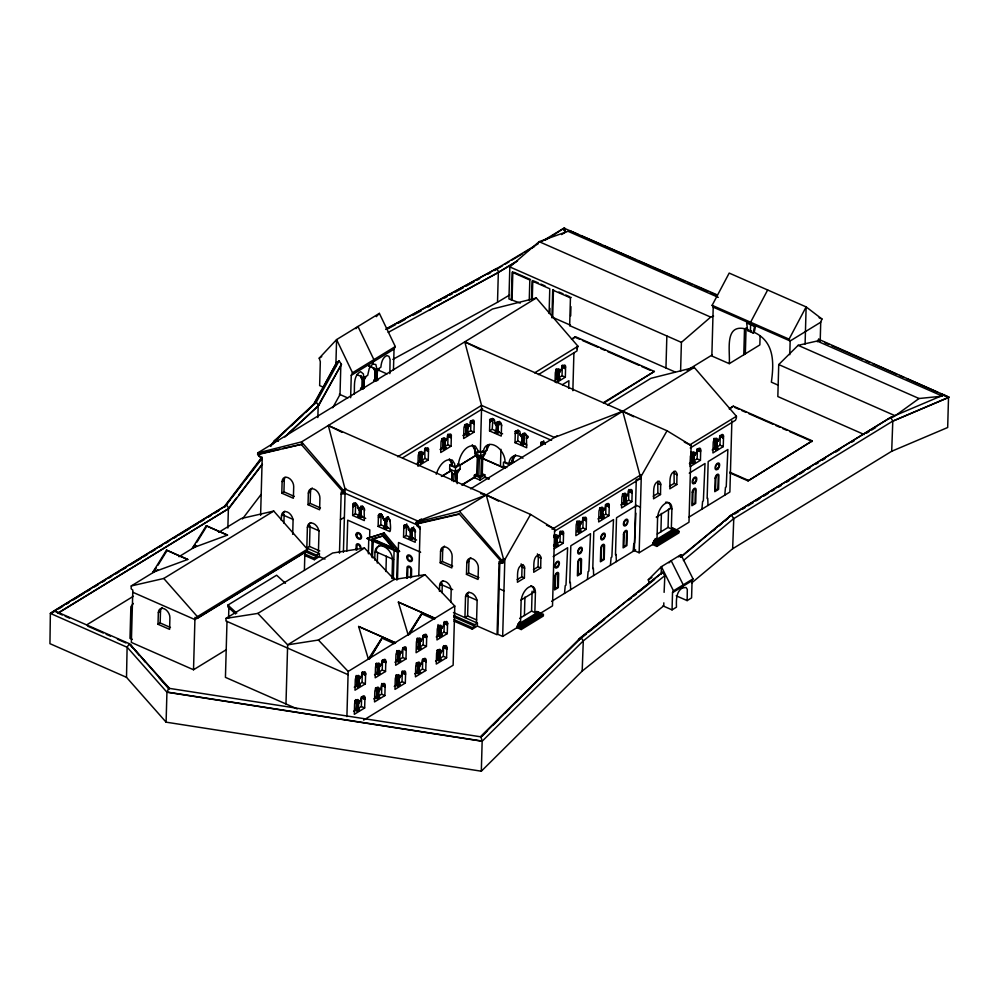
<?xml version="1.0" encoding="UTF-8"?>
<svg xmlns="http://www.w3.org/2000/svg" width="999" height="999" viewBox="0 0 999 999"><rect width="100%" height="100%" fill="white"/><g stroke="black" fill="none" stroke-linecap="round" stroke-linejoin="round"><path stroke-width="1.5" d="M357.717 507.467C358.841 504.208 352.834 500.574 352.934 505.369L356.193 503.983L356.156 505.094L352.909 506.481L352.647 515.447L364.335 520.591L364.111 507.917L361.014 506.006L359.84 508.404L362.787 507.442L360.115 509.078L357.43 507.904L357.542 505.744M364.623 510.501L364.46 508.778M381.568 514.46L379.583 513.936L378.446 515.496L378.421 516.333L381.68 514.947L381.643 516.058L378.384 517.445L378.134 526.411L389.822 531.555C391.558 531.006 390.147 509.89 385.327 519.368L388.286 517.844L385.602 520.042L382.917 518.868L383.042 516.708L381.568 514.448M408.603 529.145C409.715 525.886 403.721 522.252 403.821 527.035L407.08 525.649L407.043 526.76L403.783 528.146L403.534 537.125L415.222 542.257L414.985 529.595L411.9 527.684L410.726 530.069L413.673 529.12L411.001 530.756L408.316 529.582L408.429 527.41M415.497 532.18L415.347 530.457M497.402 421.803L496.753 423.888L499.425 422.24L499.675 422.914L496.99 424.55L494.318 423.376C496.878 413.973 483.828 422.415 492.782 419.318L492.757 420.429L489.81 421.953L489.56 430.931L501.248 436.063L501.548 425.149L500.511 422.627M526.411 437.437L526.997 437.699A3.634 2.435 58.5 0 0 526.485 435.114C525.774 432.604 521.69 432.517 522.215 435.589L525.149 434.066L522.465 436.263L519.78 435.089C522.34 425.686 509.303 434.128 518.256 431.031L518.219 432.142L515.272 433.666L515.022 442.644L526.71 447.777L526.411 437.437L528.196 436.351M526.997 437.699L526.485 435.114M663.823 602.847L663.736 605.844L582.18 671.078L481.318 771.203L166.096 722.165L126.511 677.334L127.11 647.14L129.408 643.718L169.593 688.523M157.755 569.705L131.244 585.951L131.169 588.848L132.817 590.059L131.356 642.432L193.519 669.767L226.411 649.612M158.017 624.275L158.341 612.637A7.468 5.02 58.5 0 1 164.311 608.791A7.468 5.02 58.5 0 1 169.917 617.732L169.593 629.37L158.017 624.275L160.165 622.964L170.454 627.484M160.165 622.964L160.489 611.326A7.468 5.02 58.5 0 1 162.3 607.554M166.096 722.165L166.933 692.207L127.11 647.14M193.519 669.767L194.98 617.357L197.34 618.393L307.33 550.961L307.38 549.213L273.751 511.063L241.234 518.531L218.706 532.342M197.34 618.393L197.39 616.645L163.761 578.483L131.244 585.951M227.847 528.034L228.396 508.566L236.775 497.552M363.624 720.104L453.134 665.222L454.782 606.081L425.025 574.675L394.243 579.457L364.485 548.051L332.642 553.009L226.024 618.369L225.949 620.978L348.077 674.675M226.998 621.44L225.437 677.359L297.24 708.928M285.477 583.291L276.623 575.224L227.884 605.094L227.847 606.843L235.589 613.998M228.571 618.356L228.908 606.181M282.917 448.539L302.56 444.08L257.667 454.67L257.717 452.934L492.47 309.028L536.326 297.989L577.996 346.266L577.085 348.701M262.175 459.39L258.691 455.744L258.741 454.008L257.667 454.67M260.602 515.409L262.225 457.292L258.691 455.744M281.793 493.169L282.118 481.53A7.468 5.02 58.5 0 1 288.087 477.684A7.468 5.02 58.5 0 1 293.706 486.625L293.381 498.264L281.793 493.169L283.941 491.858L294.23 496.378M281.356 520.354L281.481 515.909A7.468 5.02 58.5 0 1 287.45 512.05A7.468 5.02 58.5 0 1 293.057 520.991L292.695 534.365M283.941 491.858L284.265 480.219A7.468 5.02 58.5 0 1 285.127 477.36M283.903 523.176L284.153 514.26M285.976 703.97L287.637 644.83L257.867 613.411L226.024 618.369M304.395 570.392L304.907 552.147L194.917 619.567L132.755 592.232M304.458 555.369L314.31 559.702L319.343 556.618L319.418 553.633L306.818 548.089L307.392 527.297A7.468 5.02 58.5 0 1 313.361 523.451A7.468 5.02 58.5 0 1 318.981 532.392L318.394 553.184M308.029 504.695L308.354 493.069A7.468 5.02 58.5 0 1 314.323 489.21A7.468 5.02 58.5 0 1 319.93 498.164L319.605 509.79L308.029 504.695L310.165 503.384L320.454 507.917M310.165 503.384L310.489 491.758A7.468 5.02 58.5 0 1 312.312 487.974M306.818 548.089L309.49 546.453L310.065 525.661L307.392 527.297M317.844 417.582L318.182 405.594L341.446 364.348L339.123 360.889L336.725 362.437L313.624 404.22L274.201 440.996L270.492 445.879M314.31 559.702L314.348 558.204L316.758 556.73L316.795 555.244L319.418 553.633M335.851 365.996L336.588 339.598L379.37 313.374L395.292 346.553L394.043 349.113L393.456 369.98M340.871 363.686L340.01 394.543L332.704 407.767M339.485 553.171L341.196 492.02L344.218 493.344M344.205 493.643L344.268 491.433L343.206 492.095L343.256 490.184L301.573 441.895L257.717 452.934M480.569 493.593L486.238 494.942L503.508 559.078L503.409 562.549L499.812 563.086L497.827 634.29L502.672 636.425L516.97 627.672L518.131 623.938L521.028 625.199L552.509 605.881L554.645 529.12L530.569 514.435L328.309 425.499L345.08 489.06L344.967 493.194L417.869 525.249L417.994 521.116L486.238 494.942L498.563 501.111M343.406 552.26L345.055 493.181M350.637 397.702L351.261 375.349L352.51 372.777L395.292 346.553M346.853 551.011L347.714 520.167L369.817 529.895L369.618 537.287L368.281 538.111M354.245 393.981C354.832 386.963 352.772 375.624 360.627 371.678L363.336 373.863L363.848 377.684L356.818 374.6M346.903 716.608L348.164 671.44L318.406 640.034L287.637 644.83L394.243 579.457M353.484 506.73L353.521 505.619M352.647 515.447L355.332 513.811L355.582 504.832L356.156 505.094M356.006 549.974L356.218 544.892A3.034 2.048 58.5 0 1 358.554 543.956A3.034 2.048 58.5 0 1 360.764 546.89L360.826 547.527M360.651 389.111L360.676 387.949L363.211 389.061M361.026 375.499L360.976 377.41L362.874 379.882L364.385 379.495L365.572 377.26L362.874 379.882L362.625 388.461L364.136 388.074L364.285 379.021L365.572 377.26M356.893 550.087L357.005 545.916A1.898 1.274 58.5 0 1 358.516 544.942A1.898 1.274 58.5 0 1 359.94 547.202M358.204 516.221L358.191 517.032L360.302 517.969L362.175 516.82L362.2 516.008L360.327 517.157L358.204 516.221L360.077 515.072L360.065 515.884M358.454 507.504L358.416 508.853L360.027 510.639L361.363 510.264L362.45 507.292L360.577 508.441L360.664 516.595L359.265 516.371L359.915 509.627L359.378 509.952L359.265 516.371M362.625 388.461L361.913 388.149L362.05 379.096L360.976 377.41L363.511 378.534L363.549 388.436M359.865 507.567L359.84 508.404L362.799 506.893M359.865 516.633L360.027 510.639L362.412 508.628L361.313 509.84L360.664 516.595M360.302 517.969L360.327 517.157M355.232 709.502L355.207 710.301L357.517 711.313L359.39 710.177L359.415 709.365L357.542 710.514L355.232 709.502L357.105 708.353M355.294 700.536C364.011 705.481 353.321 696.852 355.432 702.272L356.518 703.796L358.017 704.058L359.652 700.823M356.268 709.253L356.431 703.371L355.432 702.272L358.017 704.058L357.842 709.952L356.268 709.253L358.291 709.19L357.842 709.952M356.943 685.139L357.105 679.245L356.144 676.847L358.454 677.859L358.516 685.826L357.03 685.564L357.467 684.802M356.356 709.69L356.968 703.034L356.793 708.928M357.03 685.564L357.105 679.245L358.479 678.895M357.005 709.977L357.167 704.083L359.615 702.147L358.454 703.296L358.291 709.19M357.679 685.851L357.842 679.969L360.289 678.021L360.327 676.71M357.517 711.313L357.542 710.514M357.742 703.296L357.779 701.972L355.469 700.961M358.191 687.2L360.09 685.252L358.191 687.2L355.881 686.188L355.906 685.389L358.216 686.4M358.391 681.83L358.516 685.826M358.966 685.064L359.053 682.13M358.379 709.627L358.454 703.296M355.282 701.086L358.591 701.985M359.053 685.501L359.128 679.183L360.289 678.021L358.691 679.944L357.192 679.682L356.106 678.159L358.416 679.17M355.956 676.96L359.253 678.408L359.503 677.722A3.384 1.798 -66.3 0 0 357.48 675.736A3.384 1.798 -66.3 0 0 355.269 680.307L354.995 690.197L365.322 683.865L365.572 675.062C354.308 669.929 373.776 676.81 362.075 672.677M358.828 701.835A3.384 1.798 -66.3 0 0 356.805 699.862A3.384 1.798 -66.3 0 0 354.595 704.432L354.32 714.322L364.647 707.979L364.897 699.188L361.376 697.889L361.401 696.79L364.922 698.101A3.384 1.798 -66.3 0 0 362.899 696.116A3.384 1.798 -66.3 0 0 360.701 700.686L358.579 702.522M353.609 711.288L361.363 706.543L361.613 697.739L364.897 699.188M354.283 687.162L362.038 682.417L362.275 673.626M363.848 377.684L367.707 375.324L369.23 368.544L372.59 364.061L373.901 359.665L357.979 326.486L355.944 328.671M368.369 553.796L368.781 538.698L368.256 539.023M364.66 699.337L364.697 698.239M362.05 673.763L365.334 675.212L365.372 674.125M373.813 381.044L373.851 379.87L376.386 380.994L378.446 379.72M374.987 379.595L375.224 371.016L374.138 369.343L376.673 370.454L376.723 380.357L375.075 380.07L376.498 379.208M375.075 380.07L375.224 371.016M375.686 374.95L375.811 370.654M375.799 380.394L376.036 371.815L378.733 369.193L376.96 371.778L375.324 371.491L374.138 369.343M371.616 556.755L372.078 540.147L371.541 540.471M372.377 557.767L373.389 539.21M376.723 380.357L377.46 370.941L378.733 369.193M374.737 560.114L374.95 552.459A11.326 7.617 58.5 0 1 384.003 546.615A11.326 7.617 58.5 0 1 392.52 560.189L392.008 578.571M377.285 563.074L377.585 552.347M378.384 517.445L381.68 514.947M375.499 688.149L378.783 690.147L380.906 688.299A3.384 1.798 -66.3 0 1 383.104 683.741A3.384 1.798 -66.3 0 1 385.127 685.714L381.606 684.402L381.581 685.501L385.102 686.8L384.852 695.591L374.525 701.935L374.8 692.045A3.384 1.798 -66.3 0 1 377.01 687.474A3.384 1.798 -66.3 0 1 379.033 689.447L375.499 688.149L379.033 689.447M376.173 664.023L379.458 666.021L381.581 664.185A3.384 1.798 -66.3 0 1 383.778 659.615A3.384 1.798 -66.3 0 1 385.801 661.588L382.28 660.289L382.255 661.375L385.776 662.674L385.527 671.478L375.199 677.809L375.474 667.919A3.384 1.798 -66.3 0 1 377.684 663.361A3.384 1.798 -66.3 0 1 379.707 665.334L376.173 664.023L379.707 665.334M375.437 697.115L375.412 697.926L377.722 698.938L379.595 697.789L379.62 696.99L377.747 698.139L375.437 697.115L377.31 695.978M376.111 673.001L376.086 673.801L378.396 674.812L380.269 673.663L380.294 672.864L378.421 674.013L376.111 673.001L377.984 671.852L377.959 672.652M378.134 526.411L380.806 524.775L381.069 515.796M376.561 697.302L376.635 690.983L375.674 688.573L377.984 689.597L378.047 697.564L376.473 696.865L377.123 692.12M377.235 673.176L377.31 666.857L376.348 664.46L378.658 665.471L378.721 673.438L377.235 673.176L378.521 672.389M377.672 672.427L377.847 666.533M377.21 697.589L377.372 691.708L379.82 689.76L379.857 688.448M377.884 673.476L378.047 667.582L380.494 665.634L380.532 664.323M377.722 698.938L377.747 698.139M378.396 674.812L378.421 674.013M383.191 518.431L383.029 516.708M378.047 697.564L378.658 690.908L379.82 689.76L378.221 691.67L376.723 691.42L375.636 689.897L377.947 690.908M378.621 666.783L376.311 665.771L377.397 667.295L378.896 667.557L380.494 665.634L379.333 666.795L378.721 673.438M378.584 697.24L378.746 691.345L378.009 690.621M379.258 673.114L379.333 666.795M383.691 527.185L383.666 527.996L385.789 528.933L387.662 527.784L387.687 526.972L385.814 528.121L383.691 527.185L385.564 526.036M383.941 518.469L383.903 519.805L385.514 521.59L386.85 521.228L387.924 518.256L386.051 519.405L386.313 521.553M384.69 526.923L384.865 520.916L383.903 519.805L386.014 520.741L387.887 519.592L386.8 520.804L386.675 527.235L384.74 527.335L385.227 526.598M384.74 527.335L384.865 520.916M385.352 527.597L386.014 520.741M385.602 520.042L388.286 517.844M389.847 373.638L390.085 359.465L388.986 356.431L386.963 355.532C382.48 357.292 381.268 362.937 380.869 367.245L377.023 369.618L368.581 365.909M385.789 528.933L385.814 528.121M386.151 527.559L386.201 520.541L386.85 521.228M373.813 698.9L381.568 694.155L381.805 685.351L385.102 686.8M374.488 674.775L382.242 670.029L382.48 661.238L385.776 662.674M385.939 571.54L386.363 556.218M384.865 686.95L384.902 685.851M385.539 662.824L385.577 661.738M390.097 521.466L389.947 519.742M393.319 578.521L394.118 578.034L392.395 578.121L393.319 578.521L394.118 549.837L397.502 551.323L396.703 580.019L397.502 579.52L398.301 550.836L399.55 551.386L398.214 552.197L366.995 538.473L384.215 533.054L399.55 551.386M396.628 651.485L399.9 653.483L402.023 651.648A3.384 1.798 -66.3 0 1 404.233 647.077A3.384 1.798 -66.3 0 1 406.256 649.05L402.734 647.752L402.697 648.838L406.231 650.137L405.981 658.94L395.654 665.272L395.929 655.381A3.384 1.798 -66.3 0 1 398.126 650.824A3.384 1.798 -66.3 0 1 400.149 652.797L396.628 651.485L400.149 652.797M396.128 676.036L397.177 678.883L398.663 679.133L400.299 675.911M396.566 660.464L396.541 661.263L398.851 662.275L400.724 661.126L400.736 660.327L398.863 661.475L396.566 660.464L398.439 659.315M396.928 684.327L397.09 678.446L396.091 677.359L398.663 679.133L398.501 685.027L396.928 684.327L398.951 684.265L398.501 685.027M397.59 660.214L397.764 654.32L396.803 651.922L399.101 652.934L400.974 651.785L399.338 655.019L397.852 654.757L396.765 653.234L399.338 655.019L399.175 660.901L397.59 660.214L399.625 660.139L399.175 660.901M397.003 684.765L397.09 678.446L398.464 678.084M397.677 660.639L398.289 653.995M397.664 685.052L397.827 679.17L400.274 677.222L399.113 678.371L399.038 684.702M398.339 660.938L398.501 655.044L400.936 653.096L399.787 654.258L399.712 660.576M398.176 686.4L400.062 684.452L398.176 686.4L395.866 685.389L395.891 684.577L398.189 685.601M398.401 678.371L398.426 677.06M398.851 662.275L398.863 661.475M399.063 654.245L399.101 652.934M399.25 677.06L395.954 675.611L399.225 677.609L399.475 676.91A3.384 1.798 -66.3 0 0 397.452 674.937A3.384 1.798 -66.3 0 0 395.254 679.507L394.98 689.397L405.307 683.054L405.557 674.263L402.023 672.964L405.557 674.263M404.37 528.409L404.395 527.297M394.268 686.363L402.023 681.618L402.26 672.814M394.942 662.237L402.684 657.492L402.934 648.701L406.231 650.137M403.534 537.125L406.218 535.489L406.468 526.51L407.043 526.76M406.668 578.346L407.043 567.232A3.034 2.048 58.5 0 1 409.378 566.308A3.034 2.048 58.5 0 1 411.6 569.23L411.438 577.397M407.567 577.996L407.829 568.256A1.898 1.274 58.5 0 1 409.353 567.282A1.898 1.274 58.5 0 1 410.776 569.555L410.539 577.897M405.319 674.412L405.582 673.176A3.384 1.798 -66.3 0 0 403.559 671.203A3.384 1.798 -66.3 0 0 401.361 675.761L399.225 677.609M405.994 650.287L406.019 649.2M409.066 538.711L410.964 536.75L413.087 537.674L413.062 538.498L411.188 539.647L409.066 538.711L410.964 536.75M409.34 529.183L409.303 530.519L410.914 532.305L412.25 531.943L413.324 528.971M410.139 538.049L410.264 531.618L409.303 530.519L411.713 532.267L411.551 538.274L410.089 537.624L412.038 537.524L411.551 538.274M410.626 537.3L410.789 531.293L410.314 532.042M410.751 529.245L410.726 530.082L413.686 528.558M410.751 538.311L410.914 532.305L413.286 530.307L412.2 531.518L412.088 537.949M411.188 539.647L413.087 537.674M411.413 531.456L411.451 530.119M499.812 563.086L499.063 563.536L502.659 563.011L502.709 561.276L501.635 561.938L459.415 514.173L416.108 524.15L416.171 522.24L421.478 518.981M417.969 464.772L418.206 456.343A3.384 1.798 -66.3 0 1 420.417 451.785A3.384 1.798 -66.3 0 1 422.44 453.758L418.893 452.472M417.12 525.711L417.182 523.488L458.991 513.861M420.055 461.55L420.229 455.656L419.18 452.822L421.478 453.833L421.553 461.813L419.98 461.113L420.666 454.907L420.591 457.842M420.716 461.838L420.879 455.956L423.326 454.008L423.351 452.697M421.228 463.186L423.114 461.238L421.228 463.186L418.918 462.162L418.943 461.363L421.241 462.387M416.408 663.074L419.68 665.059L421.803 663.224A3.384 1.798 -66.3 0 1 424.013 658.653A3.384 1.798 -66.3 0 1 426.036 660.639L422.515 659.328L422.477 660.426L425.999 661.725L425.761 670.516L415.434 676.86L415.709 666.97A3.384 1.798 -66.3 0 1 417.907 662.399A3.384 1.798 -66.3 0 1 419.93 664.372L416.408 663.074L419.93 664.372M418.781 575.724L420.154 526.735L417.132 525.399M421.553 461.813L422.165 455.157L423.326 454.008L420.879 455.956L419.143 454.145L421.441 455.157M418.881 453.009L422.177 453.921M416.346 672.04L416.321 672.839L418.618 673.863L420.492 672.714L420.517 671.915L418.643 673.051L416.346 672.04L418.219 670.891M417.02 647.926L416.995 648.726L419.293 649.737L421.166 648.588L421.191 647.789L419.318 648.938L417.02 647.926L418.893 646.778M417.457 672.227L417.545 665.908L416.583 663.498L418.881 664.51L418.956 672.489L418.119 672.514L417.37 671.79L418.069 665.584L417.545 665.908L419.655 666.271L420.754 663.361M418.131 648.101L418.206 641.783L417.257 639.385L419.555 640.396L419.63 648.363L418.131 648.101L419.418 647.315M418.581 647.34L418.743 641.458M418.119 672.514L418.281 666.62L420.716 664.685L419.568 665.834L418.956 672.489M418.793 648.388L418.956 642.507L421.391 640.559L421.428 639.248M417.932 466.233L428.259 459.902L428.509 451.111L424.7 449.975L424.737 448.888L428.546 450.012A3.384 1.798 -66.3 0 0 426.523 448.039A3.384 1.798 -66.3 0 0 424.313 452.609L422.165 454.458M418.618 673.863L418.643 673.051M419.293 649.737L419.318 648.938M422.39 460.039L424.975 458.454L424.7 449.975M419.63 648.363L420.242 641.72L421.391 640.559L419.792 642.482L418.294 642.22L417.22 640.696L419.518 641.708M417.07 639.497L420.354 640.946L420.604 640.259A3.384 1.798 -66.3 0 0 418.581 638.274A3.384 1.798 -66.3 0 0 416.383 642.844L416.096 652.734L426.436 646.403L426.673 637.599C415.422 632.467 434.89 639.348 423.189 635.214M427.997 451.423L428.022 450.337M414.722 673.826L422.465 669.08L422.714 660.277L425.999 661.725M420.554 646.54L423.139 644.954L423.389 636.163M425.774 661.875L425.799 660.776M423.151 636.301L426.448 637.749L426.473 636.663M437.262 650.287L440.534 652.285L442.657 650.449A3.384 1.798 -66.3 0 1 444.855 645.878A3.384 1.798 -66.3 0 1 446.878 647.851L443.356 646.553L443.331 647.639L446.853 648.938L446.603 657.742L436.276 664.073L436.551 654.183A3.384 1.798 -66.3 0 1 438.761 649.625A3.384 1.798 -66.3 0 1 440.784 651.598L437.262 650.287L440.784 651.598M442.869 447.827L442.944 441.508L441.983 439.11L444.293 440.122L444.143 447.04L444.892 447.764L442.869 447.827L444.143 447.04M437.187 659.265L437.162 660.064L439.473 661.076L441.346 659.927L441.371 659.128L439.498 660.277L437.187 659.265L439.061 658.116M439.435 591.371L439.61 585.426A7.468 5.02 58.5 0 1 445.579 581.58A7.468 5.02 58.5 0 1 451.186 590.521L450.849 602.397M440.234 562.824L440.559 551.198A7.468 5.02 58.5 0 1 446.528 547.352A7.468 5.02 58.5 0 1 452.147 556.293L451.823 567.919L440.234 562.824L442.382 561.513L452.672 566.046M443.519 448.114L443.681 442.232L446.128 440.284L446.166 438.973M438.224 659.015L438.386 653.121L437.425 650.724L439.735 651.735L439.972 653.821L439.797 659.702L438.961 659.74L438.224 659.015L438.923 652.797L438.386 653.121L438.311 659.44M440.472 635.589L440.409 627.609L438.099 626.598L439.635 635.614L441.009 635.264L441.083 628.933L442.282 626.46M444.031 449.463L445.916 447.515L444.031 449.463L441.72 448.451L441.745 447.652L444.043 448.663M438.986 635.327L439.061 629.008M444.355 448.089L444.518 442.207L441.945 440.422L443.681 442.232L446.128 440.284L444.967 441.446L444.805 447.327M444.967 440.734L445.242 440.035A3.384 1.798 -66.3 0 0 443.219 438.062A3.384 1.798 -66.3 0 0 441.009 442.632L440.734 452.51L451.073 446.178L451.311 437.387L447.515 436.251L447.54 435.164L451.348 436.301A3.384 1.798 -66.3 0 0 449.325 434.315A3.384 1.798 -66.3 0 0 447.115 438.886L444.967 440.734L441.683 439.298M438.961 659.74L439.123 653.846L441.57 651.897L441.608 650.586M439.635 635.614L439.797 629.72L442.245 627.784L440.646 629.695L439.148 629.432L438.062 627.909L440.372 628.92M444.892 447.764L445.054 441.87L444.318 441.158M439.473 661.076L439.498 660.277M440.147 636.95L442.045 635.002L440.147 636.95L437.837 635.938L437.862 635.139L440.172 636.151M442.382 561.513L442.707 549.887A7.468 5.02 58.5 0 1 444.53 546.103M439.797 659.702L440.409 653.059L441.57 651.897L439.972 653.821L438.474 653.558L437.387 652.035L439.697 653.046M437.912 626.723L441.208 628.159L441.458 627.472A3.384 1.798 -66.3 0 0 439.435 625.499A3.384 1.798 -66.3 0 0 437.225 630.069L436.95 639.947L447.277 633.616L447.527 624.825C436.276 619.68 455.731 626.573 444.031 622.427M442.033 592.694L442.245 585.277M440.035 449.488L447.777 444.73L448.027 435.939M435.564 661.038L443.319 656.293L443.568 647.502L446.853 648.938M436.238 636.925L443.993 632.167L444.243 623.376M452.11 463.686L449.775 465.122L449.662 469.055L452.347 473.538L452.135 480.881M447.515 436.251L450.799 437.699L450.824 436.613M446.615 649.088L446.653 648.001M444.006 623.526L447.29 624.962L447.327 623.875M451.923 479.807L452.135 472.452L449.662 469.055L455.419 471.59L455.881 481.543M453.783 481.605L453.983 474.25L455.419 471.59L455.532 467.657L460.214 464.785L460.102 468.718L457.417 473.364L453.983 474.25L452.347 473.538M457.03 478.171L457.192 472.277L457.13 483.666M465.759 433.828L465.834 427.51L464.885 425.112L467.182 426.123L467.045 433.042L467.794 433.766L465.759 433.828L466.208 433.067M466.421 434.115L466.583 428.234L469.018 426.286L469.055 424.975M466.92 435.464L468.818 433.516L466.92 435.464L464.622 434.453L464.647 433.653L466.945 434.665M467.257 434.09L467.42 428.209L464.847 426.423L466.583 428.234L469.018 426.286L467.869 427.447L467.794 433.766M467.869 426.735L468.144 426.036A3.384 1.798 -66.3 0 0 466.121 424.063A3.384 1.798 -66.3 0 0 463.911 428.633L463.636 438.511L473.963 432.18L474.213 423.389L470.404 422.252L470.442 421.166L474.238 422.302A3.384 1.798 -66.3 0 0 472.215 420.317A3.384 1.798 -66.3 0 0 470.017 424.887L467.869 426.735L464.572 425.299M476.523 622.702L477.097 601.91A7.468 5.02 58.5 0 0 471.491 592.969A7.468 5.02 58.5 0 0 465.522 596.815L464.935 617.607L467.607 615.971L476.623 619.929M466.471 574.363L466.795 562.737A7.468 5.02 58.5 0 1 472.764 558.878A7.468 5.02 58.5 0 1 478.371 567.819L478.046 579.457L466.471 574.363L468.606 573.051L478.896 577.572M462.924 435.489L470.679 430.731L470.916 421.94M468.606 573.051L468.931 561.413A7.468 5.02 58.5 0 1 470.754 557.642M467.607 615.971L468.194 595.179M470.404 422.252L473.701 423.701L473.726 422.614M476.71 473.776L474.375 475.212L474.3 477.609L480.057 480.132L484.74 477.26L484.815 474.875L482.505 473.851M475.049 450.924L474.975 453.546L477.659 458.017L477.16 475.661L478.808 476.386L482.23 475.499L482.505 456.768L482.23 475.499M459.927 465.297L475.786 455.581L475.874 452.472M472.302 629.158L472.34 627.672L474.75 626.198L474.787 624.7L477.41 623.101L477.322 626.073L472.302 629.158L453.996 621.116M480.906 476.311L481.393 458.666L480.731 456.068L474.975 453.546L477.447 456.93L477.16 475.661M478.808 476.386L479.295 458.741L480.731 456.068L480.844 452.135L483.179 450.699M636.288 479.408L634.303 550.624L639.148 552.759L652.584 544.53L653.895 540.696L656.793 541.97L688.985 522.215L691.121 445.442L667.045 430.769L464.785 341.833L481.555 405.394L481.443 409.515L551.548 440.347M481.53 409.553L480.369 451.223L483.329 452.522L486.538 450.561A13.998 9.416 58.5 0 1 488.161 445.204M480.057 480.132L480.132 477.734L484.815 474.875M477.447 456.93L477.659 458.017L479.295 458.741L482.729 457.854L485.414 453.209L485.489 450.574M490.072 422.077L490.109 420.966M481.318 771.203L482.155 741.246L583.291 640.871L580.968 637.549L662.587 572.277L664.847 575.649L664.11 592.357M489.56 430.931L492.232 429.283L492.757 420.429M392.844 359.403L497.514 302.247L498.339 272.29L515.634 261.913M494.617 422.939L494.642 422.115M495.229 431.743L497.34 432.679L499.213 431.531L499.188 432.342L497.315 433.491L495.204 432.567L497.102 430.594M496.228 431.481L496.391 425.474L495.467 423.039L497.589 423.963L499.463 422.814L497.852 426.111L496.441 425.899L495.429 424.375L497.852 426.111L497.677 432.117L496.228 431.481L498.164 431.381L497.677 432.117M496.278 431.905L496.928 425.149L496.753 431.156M496.99 424.55L499.687 422.352M496.878 432.167L497.04 426.161L499.425 424.163L498.326 425.374L498.214 431.793M497.315 433.491L497.34 432.679M497.552 425.312L497.589 423.963M500.462 466.433L500.936 449.313M501.635 561.938L501.685 560.202L459.503 511.326L416.171 522.24M718.293 297.365L567.994 231.281L539.123 241.658L509.84 266.933L508.941 298.926L520.254 303.109M511.313 299.962L512.087 272.203L529.82 279.995L529.258 300.05M502.672 636.425L504.82 559.665L530.569 514.435M512.062 299.513L512.837 271.74M515.546 433.791L515.571 432.679M515.022 442.644L517.707 441.009L518.219 432.142M520.079 434.665L520.104 433.828M520.929 434.752L520.891 436.088L522.514 437.874L523.851 437.5L524.925 434.528L523.051 435.676L523.314 437.837M521.74 443.618L521.853 437.187L520.891 436.088L523.014 437.025L524.887 435.876L523.801 437.087L523.676 443.506L521.74 443.618L522.227 442.869M522.215 435.601L522.465 434.053M522.34 443.881L523.014 437.025M522.465 436.263L525.149 434.066M522.789 445.204L524.675 443.244L522.789 445.204L520.666 444.28L520.691 443.469L522.802 444.393M523.139 443.843L523.189 436.825M523.676 443.506L523.801 437.087M518.131 623.938L520.566 621.316L521.116 601.398A11.326 6.019 -66.3 0 1 528.533 587.312A11.326 6.019 -66.3 0 1 535.414 592.644L534.852 612.562L531.568 611.113L519.655 618.418M517.12 579.657L521.765 576.81L522.04 567.045L521.128 563.861M520.641 623.913L520.679 622.777L538.174 612.05L538.149 613.186L520.641 623.913L519.193 623.276M518.081 625.474L520.979 626.748L521.028 625.199M521.253 629.545L521.291 628.009L543.394 614.46L543.356 615.996L521.253 629.545L516.97 627.672M531.518 299.488L532.042 280.969L549.775 288.773L549.088 313.449M524.4 577.971L524.587 566.883L523.064 564.61C515.784 566.158 517.981 577.197 517.432 582.242L524.4 577.971L521.765 576.81M532.28 299.026L532.792 280.507M524.413 615.496L524.937 597.102M531.568 611.113L532.117 591.196M540.996 445.192L541.021 444.08L543.706 442.445L543.668 443.556L540.734 445.079L543.668 443.556M533.416 569.667L538.061 566.82L538.336 557.055L537.412 553.883M540.684 567.981L540.884 556.893L539.348 554.62C532.08 556.168 534.265 567.207 533.716 572.252L540.684 567.981L538.061 566.82M549.837 312.987L549.962 308.366M552.684 317.37L553.458 289.598L552.709 290.06L551.923 317.832L552.684 317.37L570.417 325.162L569.667 325.624L570.441 297.852L571.191 297.39M555.044 382.055L555.282 373.638A3.384 1.798 -66.3 0 1 557.479 369.068A3.384 1.798 -66.3 0 1 559.502 371.041L555.956 369.755L559.228 371.753L561.376 369.892A3.384 1.798 -66.3 0 1 563.586 365.334A3.384 1.798 -66.3 0 1 565.609 367.307L561.8 366.171L565.609 367.307M556.006 378.658L555.981 379.458L558.291 380.469L560.164 379.32L560.189 378.521L558.316 379.67L556.006 378.658L557.879 377.51M557.042 378.409L557.205 372.515L556.243 370.117L558.553 371.128L558.791 373.214L558.616 379.096L557.779 379.133L557.042 378.409L557.742 372.19L557.205 372.515L557.13 378.846M557.779 379.133L557.942 373.239L560.389 371.291L560.427 369.98M558.291 380.469L558.316 379.67M553.97 544.667L553.946 545.466L556.256 546.478L558.129 545.329L558.141 544.53L556.268 545.679L553.97 544.667L555.844 543.518L555.819 544.318M558.616 379.096L559.228 372.452L560.389 371.291L557.942 373.239L556.206 371.428L558.516 372.44M555.082 544.842L555.169 538.523L554.208 536.113L556.505 537.137L556.58 545.104L554.994 544.405L557.03 544.343L556.58 545.104M555.531 544.08L555.694 538.199L555.169 538.523L557.28 538.886L558.379 535.988M555.744 545.129L555.906 539.248L558.341 537.3L557.192 538.461L557.03 544.343M556.256 546.478L556.268 545.679M553.908 536.301L557.192 537.749L557.467 537.05A3.384 1.798 -66.3 0 0 556.318 534.79A3.384 1.798 -66.3 0 0 553.808 537.037M557.117 544.78L557.192 538.461M559.465 377.322L562.037 375.749L562.287 366.945L565.571 368.394L565.334 377.197L556.293 382.729M553.546 545.704L560.002 541.745L560.252 532.954L563.536 534.403L563.286 543.194L554.258 548.738M562.287 366.945L565.059 368.706L565.097 367.62M560.252 532.954L563.024 534.715L563.573 533.304A3.384 1.798 -66.3 0 0 561.55 531.331A3.384 1.798 -66.3 0 0 559.34 535.901L557.192 537.749M570.679 315.909L570.928 306.643M568.693 388.399L568.906 380.694L562.35 384.715M572.852 390.684L573.913 352.884M572.764 338.973L575.399 336.713L654.357 371.428L604.532 402.622M577.147 346.79L577.022 350.924L538.449 374.575M576.81 521.903C584.427 526.186 577.335 519.867 576.798 522.452L580.094 523.901L582.242 522.04A3.384 1.798 -66.3 0 1 584.44 517.482A3.384 1.798 -66.3 0 1 586.463 519.455L582.654 518.319L586.463 519.455M576.86 530.806L576.848 531.605L579.145 532.617L581.018 531.468L581.043 530.669L579.17 531.818L576.86 530.806L578.733 529.657M577.984 530.981L578.059 524.662L577.11 522.265L579.408 523.276L579.482 531.243L577.984 530.981L579.27 530.194M578.433 530.232L578.596 524.338L578.059 524.662L580.169 525.037L581.281 522.127M578.633 531.281L578.808 525.387L581.243 523.439L580.094 524.6L579.482 531.243M579.145 532.617L579.17 531.818M580.319 529.47L582.904 527.897L583.141 519.093L586.438 520.541L586.188 529.333L575.861 535.676L576.136 525.786A3.384 1.798 -66.3 0 1 578.334 521.216A3.384 1.798 -66.3 0 1 580.357 523.189M583.141 519.093L585.926 520.854L585.951 519.767M582.18 671.078L583.291 640.871M599.612 508.179L602.897 510.177L605.044 508.329A3.384 1.798 -66.3 0 1 607.242 503.758A3.384 1.798 -66.3 0 1 609.265 505.731L605.469 504.595L605.431 505.694L609.24 506.818L608.99 515.621L598.663 521.953L598.938 512.062A3.384 1.798 -66.3 0 1 601.148 507.492A3.384 1.798 -66.3 0 1 603.171 509.478L599.612 508.179L603.171 509.478M600.786 517.27L600.861 510.939L599.912 508.541L602.21 509.552L602.447 511.638L602.285 517.532L600.699 516.833M601.435 517.557L601.61 511.663L604.045 509.715L604.083 508.404M601.947 518.893L603.846 516.945L601.947 518.893L599.65 517.882L599.675 517.082L601.972 518.094M602.16 513.536L602.285 517.532M602.722 516.77L602.809 513.823M602.809 517.195L602.897 510.876L604.045 509.715L601.61 511.663L599.875 509.852L602.172 510.864M597.951 518.918L605.706 514.173L605.943 505.382L609.24 506.818M608.728 507.142L608.753 506.043M622.514 494.18L625.786 496.178L627.934 494.33A3.384 1.798 -66.3 0 1 630.144 489.76A3.384 1.798 -66.3 0 1 632.167 491.733L628.359 490.596L628.334 491.695L632.142 492.819L631.892 501.623L621.565 507.954L621.84 498.064A3.384 1.798 -66.3 0 1 624.038 493.494A3.384 1.798 -66.3 0 1 626.061 495.479L622.514 494.18L626.061 495.479M623.688 503.271L623.763 496.94L622.802 494.542L625.112 495.554L624.974 502.485L625.711 503.196L623.688 503.271L624.138 502.509M624.338 503.558L624.5 497.664L626.947 495.716L626.985 494.405M624.85 504.895L626.748 502.947L624.85 504.895L622.539 503.883L622.564 503.084L624.875 504.095M625.174 503.533L625.349 497.639L622.764 495.854L624.5 497.664L626.947 495.716L625.786 496.878L625.624 502.772M625.711 503.196L625.786 496.878M620.854 504.92L628.596 500.174L628.846 491.371L632.142 492.819M631.618 493.144L631.655 492.045M619.88 410.601L622.714 411.276L639.984 475.412L639.884 478.883L637.487 479.233M639.148 552.759L641.296 475.999L667.045 430.769M653.895 540.696L657.042 537.649L657.592 517.732A11.326 6.019 -66.3 0 1 665.009 503.646A11.326 6.019 -66.3 0 1 671.89 508.978L671.328 528.896L668.044 527.447L657.317 534.015M655.132 539.947L656.58 540.584L656.605 539.435L674.113 528.708L674.075 529.845M653.221 496.216L657.879 493.369L657.754 481.193M653.858 542.232L656.755 543.506L656.793 541.97M656.855 546.416L656.905 544.867L679.008 531.318L678.97 532.854L656.855 546.416L652.584 544.53M660.501 494.53L660.701 483.441L659.165 481.168C651.897 482.717 654.083 493.756 653.533 498.801L660.501 494.53L657.879 493.369M660.901 531.83L661.413 513.436M665.958 367.969L666.857 335.976M661.188 574.263L661.4 566.658L680.943 554.682L693.006 578.858L692.07 580.694L691.583 597.889L687.162 600.611L676.223 595.804M668.044 527.447L668.556 509.053M656.755 543.506L676.56 531.368L676.598 529.832L672.664 528.071L672.627 529.208L673.701 528.558M669.517 486.226L674.163 483.379L674.05 471.216M662.936 605.869L672.052 609.877L672.527 592.669L673.476 590.834L693.006 578.858M676.798 484.54L676.985 473.451L675.461 471.178C668.181 472.727 670.379 483.766 669.829 488.811L676.798 484.54L674.163 483.379M680.594 371.316L681.405 342.37L710.689 317.095L713.573 316.059M672.052 609.877L676.473 607.155C676.298 600.574 675.811 592.045 682.255 587.999L683.241 584.852L671.166 560.664L668.98 562.849M691.058 452.859C698.663 457.142 691.57 450.824 691.046 453.409L694.33 454.845L696.478 452.997A3.384 1.798 -66.3 0 1 698.688 448.426A3.384 1.798 -66.3 0 1 700.711 450.412L696.902 449.275L696.877 450.362L700.674 451.498L700.436 460.289L690.097 466.62L690.371 456.743A3.384 1.798 -66.3 0 1 690.409 455.919M687.162 600.611L687.3 589.335L685.988 587.462L682.255 587.999M691.108 461.763L691.083 462.562L693.393 463.573L695.267 462.425L695.292 461.625L693.406 462.774L691.108 461.763L692.981 460.614M692.145 461.501L692.307 455.619L691.345 453.221L693.656 454.233L693.718 462.2L692.145 461.501L692.794 456.768M692.232 461.938L692.831 455.294M692.881 462.225L693.044 456.343L695.491 454.395L695.529 453.084M693.393 463.573L693.406 462.774M693.718 462.2L694.33 455.556L695.491 454.395L693.044 456.343L691.308 454.533L693.618 455.544M689.397 463.598L697.14 458.841L697.389 450.049L700.674 451.498M700.162 451.81L700.199 450.724M820.216 340.547L820.728 322.227L821.952 318.993L806.131 306.905L729.195 273.077L712.137 305.319L713.211 307.143L711.85 356.006L729.282 363.661L759.852 344.917L760.102 335.751M713.885 439.198L717.157 441.183L719.305 439.335A3.384 1.798 -66.3 0 1 721.503 434.765A3.384 1.798 -66.3 0 1 723.526 436.738L719.73 435.614L719.692 436.7L723.501 437.837L723.251 446.628L712.924 452.959L713.199 443.069A3.384 1.798 -66.3 0 1 715.409 438.511A3.384 1.798 -66.3 0 1 717.432 440.484L713.885 439.198L717.432 440.484M713.935 448.089L713.91 448.888L716.208 449.9L718.081 448.763L718.106 447.952L716.233 449.1L713.935 448.089L715.808 446.94M714.959 447.839L715.134 441.958L714.173 439.548L716.47 440.559L716.708 442.644L716.545 448.539L715.709 448.563L714.959 447.839L715.659 441.62L715.134 441.958L715.047 448.276M715.709 448.563L715.871 442.669L718.306 440.734L718.343 439.41M716.208 449.9L716.233 449.1M716.545 448.539L717.157 441.883L718.306 440.734L715.871 442.669L714.135 440.859L716.433 441.883M712.212 449.937L719.967 445.179L720.217 436.388L723.501 437.837M722.989 438.149L723.014 437.05M729.282 363.661C730.319 351.136 723.888 323.114 746.028 329.046M731.88 420.816L729.882 492.032L689.023 517.082M729.707 472.839L748.039 480.894L812.287 440.871L733.328 406.156L729.37 409.215M691.608 582.979L732.642 548.763L733.766 518.581L731.38 515.072L680.581 556.93M607.529 404.92L650.911 378.321L694.243 367.42L736.425 416.283L736.375 418.019L735.476 420.279L690.247 448.002M743.793 354.77L744.517 328.796M745.341 353.821L746.066 327.847M748.039 480.894L812.287 440.871M942.457 396.153L817.107 341.034L798.126 345.342L778.733 364.56L777.834 396.553L864.235 434.54M789.772 354.72L790.159 340.971L789.073 339.148L712.137 305.319M805.094 344.043L806.131 306.905L789.073 339.148M732.642 548.763L891.695 451.261L892.794 421.091L949.05 397.227L818.606 339.26L817.294 341.745M353.571 503.284A3.634 2.435 58.5 0 0 352.934 505.369L355.644 502.897M362.512 506.755L362.55 505.931M381.094 514.685L381.131 513.861M385.352 518.531L385.614 519.492M387.999 517.719L388.024 516.895M404.458 524.962A3.634 2.435 58.5 0 0 403.821 527.035L406.493 525.399L406.743 523.851M413.399 528.434L413.648 526.885M490.097 419.305L489.847 420.841L492.544 418.369M499.425 422.24L499.45 421.403M515.559 431.019L515.309 432.555L518.019 430.094M524.887 433.953L524.912 433.129M545.379 444.343C545.179 441.483 540.322 440.259 540.759 443.968L543.431 442.32L543.681 440.784M635.888 513.174L634.577 543.119L633.828 543.581L633.116 551.348M564.522 593.406L565.234 585.639L565.983 585.177L567.619 547.739L553.184 556.593M587.412 579.37L588.111 571.603L588.861 571.141L590.509 533.703L570.816 545.779L569.78 582.779L570.367 582.417L570.666 589.635M610.401 565.272L611.113 557.504L611.863 557.042L613.511 519.605L593.806 531.68L592.782 568.681L593.369 568.319L593.668 575.536M701.897 509.178L702.609 501.411L703.358 500.949L705.007 463.511L689.248 473.176M724.774 495.167L725.474 487.387L726.223 486.938L727.871 449.5L708.179 461.563L707.142 498.576L707.729 498.214L708.029 505.432M753.134 333.017L754.582 326.461L755.656 325.799L754.208 332.355L753.134 333.017L747.689 330.619L746.653 322.964L747.714 322.315M436.263 474.263C438.224 467.569 444.105 457.567 452.31 460.089L454.67 463.936L454.907 466.833L458.441 464.672C459.09 456.431 465.447 443.631 475.237 446.029L477.609 449.875L477.847 452.772L479.695 451.635M541.008 442.42L541.021 444.08M497.002 422.34L497.015 424.001M820.204 341.121L818.606 339.26M551.848 236.151L564.572 227.797L564.822 232.38M767.657 289.985L750.599 322.227L751.685 324.063L750.611 324.712L750.424 331.543L751.498 330.881M480.531 736.638L580.968 637.549L480.956 736.85L482.155 741.246L166.933 692.207L168.744 688.274L129.408 643.718L54.308 610.701L50.362 613.398L49.95 643.668L126.511 677.334M322.09 389.81L313.898 404.62L316.258 402.247L339.123 360.889M323.576 387.113L336.725 362.437M341.446 364.348L318.756 405.407L284.865 437.013M600.899 516.645L601.76 517.02M623.801 502.647L624.65 503.021M152.735 572.365L166.508 550.112L187.775 559.452L152.735 572.365L156.381 567.794M157.929 565.284L166.471 551.485M192.482 548.001L206.256 525.749L227.51 535.089L192.482 548.001L195.342 544.692M196.903 542.182L206.219 527.122M382.517 636.987L358.629 626.485L368.356 659.065L382.517 636.987L395.504 642.832L393.806 643.468M370.442 657.005L381.306 639.447M368.743 659.24L370.055 658.441L382.08 638.199L394.193 643.643M422.252 612.624L398.364 602.122L408.091 634.702L422.252 612.624L435.252 618.468L433.541 619.105M421.828 613.836L409.403 633.903L421.828 613.836L433.928 619.28M489.348 444.48L486.538 450.561A13.998 7.443 -66.3 0 1 486.738 448.389M515.009 455.756L512.2 461.838L508.991 463.811L505.044 462.075A13.998 9.416 58.5 0 0 494.517 445.304A13.998 9.416 58.5 0 0 483.329 452.522M133.329 603.471L130.869 606.73L129.995 638.361L132.33 639.385M261.214 458.079L224.113 506.868L50.362 613.398L127.348 647.364M229.945 499.962L224.388 507.28L261.913 458.628M231.805 497.514L242.008 484.103M244.792 480.444L254.995 467.02M256.855 464.572L261.488 458.479M270.766 446.278L274.475 441.396L285.739 430.881M273.064 443.956L276.773 439.073L316.258 402.247L318.756 405.407L287.675 434.041M238.636 495.104L261.9 464.498M262.45 464.323L228.946 508.404L58.104 613.136L54.308 610.701L226.598 505.069L228.946 508.404L58.566 612.687M242.445 518.943L261.064 494.468M458.166 471.091L460.102 468.718L455.419 471.59M323.863 387.437L319.643 385.589L320.317 361.738L319.23 358.154L336.588 339.598L352.51 372.777M376.311 316.646L379.37 313.374M649.113 582.38L648.289 579.77L661.4 566.658L673.476 590.834M678.758 556.868L680.943 554.682M481.955 736.238L487.475 730.756M492.982 725.286L498.501 719.804M505.119 713.236L509.527 708.853M516.146 702.285L519.455 699M527.185 691.333L530.494 688.049M565.784 653.009L579.02 639.86L586.338 634.015M291.371 425.636L302.635 415.122M306.019 411.975L311.651 406.718M680.868 557.18L731.38 515.072L890.696 417.407L944.455 394.593L942.082 395.854M712.911 530.968L715.272 529.008M718.793 526.061L722.327 523.114M724.687 521.153L728.209 518.219M683.403 560.551L733.766 518.581M662.587 572.277L578.496 639.372L579.02 639.86M588.773 632.067L604.62 619.392M628.995 599.899L631.443 597.939M633.878 595.991L636.313 594.043M638.748 592.095L654.595 579.42M583.016 641.108L664.847 575.649M564.06 228.184L717.257 294.917M274.201 440.996L276.773 439.073L278.396 441.221M940.996 396.303L919.043 398.514L895.204 415.771L778.733 364.56M729.382 517.232L728.845 516.695L890.696 417.407L892.794 421.091L733.478 518.806M385.664 329.383L496.653 268.569L498.851 272.19L517.532 260.989M319.23 358.154L321.753 356.606M351.261 375.349L394.043 349.113M362.4 387.312L361.913 388.149M301.573 441.895L536.326 297.989M52.11 612.887L56.094 610.451M58.741 608.828L62.712 606.393M66.683 603.958L69.343 602.335M73.314 599.899L83.916 593.394M86.563 591.77L90.547 589.335M94.518 586.9L98.489 584.465M102.472 582.017L105.12 580.394M109.091 577.959L111.738 576.336M115.722 573.901L119.693 571.465M122.34 569.83L126.324 567.395M130.295 564.959L140.896 558.466M143.544 556.843L147.527 554.395M151.498 551.96L155.469 549.525M159.453 547.09L162.1 545.466M166.071 543.031L168.731 541.408M174.026 538.149L176.673 536.525M179.333 534.902L189.922 528.409M192.582 526.785L197.877 523.526M200.524 521.903L204.508 519.468M208.479 517.032L211.126 515.409M215.11 512.974L219.081 510.526M282.118 481.53L284.265 480.219M153.097 572.514L154.058 571.553M192.832 548.151L196.553 545.866M178.958 556.705L196.179 546.153M86.913 624.75L133.354 596.278M163.761 578.483L273.751 511.063M308.354 493.069L310.489 491.758M281.481 515.909L282.979 514.985A7.468 5.02 58.5 0 1 284.802 511.201M571.465 339.123L575.399 336.713M343.256 490.184L345.916 488.548M397.739 456.78L481.456 405.457M534.615 372.864L577.996 346.266M402.747 457.767L482.567 408.828M158.341 612.637L160.489 611.326M555.956 369.755L559.502 371.041M417.232 463.211L419.805 461.625M489.81 421.953L492.495 420.317M352.909 506.481L355.582 504.832M340.422 519.742L344.38 517.307M495.204 432.567L497.077 431.418M197.39 616.645L307.38 549.213M441.421 476.423L450.674 470.754M459.927 465.084L475.786 455.357L478.646 456.618M442.744 475.836L450.674 470.979M515.272 433.666L517.957 432.03M378.971 517.694L381.643 516.058M480.731 456.068L485.414 453.209M526.386 438.549L528.159 437.462M372.003 539.173L382.804 536.038L393.231 548.501L372.003 539.173L381.918 536.126M462.05 484.69L475.087 476.698M462.038 485.127L475.074 477.135M366.995 538.473L384.215 533.054M257.867 613.411L364.485 548.051M603.246 402.772L654.357 371.428M403.783 528.146L406.468 526.51M470.654 488.836L557.03 435.876M416.108 524.15L417.182 523.488M374.95 552.459L376.024 551.798A11.326 7.617 58.5 0 1 378.783 546.066M392.382 548.126L392.919 547.802L372.54 538.836M747.689 330.619L748.763 329.957M687.112 370.304L712.225 354.92M459.503 511.326L694.243 367.42M396.99 550.736L398.326 549.925L398.539 542.519L420.641 552.235M396.965 551.648L398.301 550.836M392.52 560.189L393.594 559.527L376.024 551.798M440.559 551.198L442.707 549.887M820.728 322.227L790.159 340.971L713.211 307.143M318.406 640.034L425.025 574.675M466.795 562.737L468.931 561.413M439.61 585.426L442.282 583.791M729.395 408.566L733.328 406.156M501.685 560.202L504.333 558.578M552.085 529.308L640.933 474.825M690.009 444.742L736.425 416.283M554.545 531.193L641.021 478.184M557.467 537.05L553.921 535.764L557.205 537.212M563.573 533.304L559.765 532.18L563.049 533.628M696.902 449.275L700.711 450.412M719.73 435.614L723.526 436.738M465.522 596.815L467.02 595.904A7.468 5.02 58.5 0 1 468.843 592.12M348.164 671.44L454.782 606.081M408.491 634.877L409.802 634.078M382.28 660.289L385.801 661.588M420.604 640.259L417.082 638.948L420.367 640.396M636.213 505.681L616.52 517.757L615.484 554.757L616.071 554.395L616.371 561.613M359.253 678.408L361.376 676.573A3.384 1.798 -66.3 0 1 363.574 672.002A3.384 1.798 -66.3 0 1 365.597 673.975M420.354 640.946L422.477 639.11A3.384 1.798 -66.3 0 1 424.687 634.54A3.384 1.798 -66.3 0 1 426.71 636.513M441.208 628.159L443.331 626.323A3.384 1.798 -66.3 0 1 445.529 621.753A3.384 1.798 -66.3 0 1 447.552 623.738M381.606 684.402L385.127 685.714M405.582 673.176L402.06 671.865L405.344 673.314M422.515 659.328L426.036 660.639M443.356 646.553L446.878 647.851M520.991 600.087L534.09 592.057L535.414 592.644M671.89 508.978L670.566 508.391L656.281 517.157L657.592 517.732M377.172 690.659L376.723 691.42M551.648 601.298L635.626 549.812M534.852 612.562L536.738 611.413L540.821 613.061L540.784 614.61L520.979 626.748M671.328 528.896L672.664 528.071M537.937 611.788L536.7 612.549L538.149 613.186M656.58 540.584L674.725 529.445L679.008 531.318M734.702 513.973L738.698 511.525M742.682 509.09L745.341 507.455M748.001 505.819L753.321 502.559M755.981 500.936L759.964 498.489M763.96 496.041L767.944 493.593M771.94 491.146L774.6 489.522M778.583 487.075L781.243 485.452M786.563 482.18L789.222 480.556M791.882 478.921L795.866 476.486M799.862 474.038L803.845 471.59M807.829 469.143L810.489 467.52M815.808 464.248L818.468 462.624M822.464 460.177L825.124 458.541M835.751 452.023L839.747 449.575M851.71 442.245L854.37 440.609M866.333 433.279L868.993 431.643M871.652 430.02L875.648 427.572M648.289 579.77L651.947 577.522M672.527 592.669L692.07 580.694M494.318 270.08L538.274 243.706M541.995 241.358L563.336 228.559L565.571 232.155L561.563 234.565M494.567 270.529L502.559 265.734M505.219 264.123L509.215 261.726M511.888 260.127L522.539 253.734M525.199 252.135L529.195 249.738M531.868 248.139L534.527 246.541M545.179 240.147L549.175 237.75M497.514 302.247L509.478 295.067M497.39 421.803L499.238 421.603L500.524 422.627M496.653 268.569L386.576 328.634M428.084 307.105L430.794 305.619M438.936 301.136L441.645 299.638M444.368 298.152L447.077 296.653M449.787 295.167L452.51 293.669M455.219 292.183L463.361 287.7M466.071 286.201L474.213 281.718M476.923 280.232L479.645 278.733M487.787 274.263L490.497 272.764M429.033 310.427L498.851 272.19L388.211 332.38M387.262 329.096L395.429 324.712M398.151 323.239L404.957 319.58M413.124 315.197L421.291 310.801M888.473 418.843L894.167 416.433M892.532 421.291L949.05 397.227L940.571 393.494M891.695 451.261L947.676 427.51L948.513 397.54L944.242 395.666M372.59 364.061L375.824 364.498L377.023 369.618M363.923 388.286L362.974 387.874M479.87 476.461L481.73 475.974M378.084 672.364L377.347 672.552L378.196 672.926M418.319 671.415L417.57 671.603L418.431 671.977M377.41 696.49L376.673 696.678L377.522 697.052M260.252 453.671L279.895 449.213M341.134 494.105L344.73 493.568M360.202 516.108L361.251 516.058M385.689 527.072L386.388 526.648M443.831 447.577L442.732 447.614L445.904 448.314M168.744 688.274L480.956 736.85M166.721 692.007L482.33 741.108M220.916 532.305L227.51 535.089M179.857 556.106L187.775 559.452M819.093 317.744L821.952 318.993M824.662 342.532L828.908 344.393M831.73 345.642L862.824 359.315M865.658 360.552L869.892 362.425M872.726 363.661L896.752 374.225M899.575 375.474L903.82 377.335M906.642 378.584L937.736 392.257M569.63 230.619L578.159 234.378M581.006 235.627L600.936 244.393M603.783 245.642L635.102 259.415M637.949 260.664L650.749 266.296M653.596 267.545L684.914 281.318M687.762 282.567L692.032 284.44M694.879 285.689L707.692 291.321M710.526 292.582L716.221 295.08M798.126 345.342L919.043 398.514M746.653 322.964L754.582 326.461M539.123 241.658L710.689 317.095M509.84 266.933L681.405 342.37M778.059 385.114L771.365 382.167C774.075 362.662 774.475 341.745 754.208 332.355M514.198 272.34L530.569 279.533M534.153 281.106L538.249 282.904M540.983 284.103L545.067 285.901M558.916 291.995L562.999 293.793M565.734 294.992L569.83 296.79M552.709 290.06L570.441 297.852M569.667 325.624L675.224 372.04M575.387 337.375L579.607 339.235M582.429 340.472L597.939 347.29M600.761 348.526L604.994 350.387M607.817 351.636L638.836 365.272M641.658 366.508L650.112 370.229M734.715 407.43L738.948 409.29M741.77 410.527L745.991 412.387M748.813 413.623L772.789 424.163M775.611 425.399L779.832 427.26M782.654 428.509L786.887 430.369M789.709 431.605L812.262 441.521M716.495 441.595L717.245 442.32M562.037 375.749L565.334 377.197M719.967 445.179L723.251 446.628M558.416 378.047L559.153 378.771M691.121 445.442L684.327 442.12M693.681 455.269L694.417 455.981M729.732 472.19L748.064 480.244M697.14 458.841L700.436 460.289M693.518 461.151L694.255 461.875M674.437 473.613L677.072 474.762M481.555 405.394L554.47 437.45L622.714 411.276L633.666 416.758M639.984 475.412L641.296 475.999M658.141 483.603L660.776 484.752M368.706 365.871L374.338 368.344M378.559 370.204L386.988 373.913M497.727 425.112L498.376 425.786M522.564 442.32L524.675 443.244M492.232 429.283L502.622 433.853M517.707 441.009L521.603 442.719M524.2 443.856L526.785 445.005M470.954 420.854L474.238 422.302M632.167 491.733L628.87 490.284A3.384 1.798 -66.3 0 0 628.895 489.473M464.847 424.587L468.144 426.036M464.597 424.75L467.882 426.198M467.207 427.16L467.957 427.872M470.679 430.731L473.963 432.18M628.596 500.174L631.892 501.623M635.576 505.044L640.421 507.18M466.521 432.505L468.818 433.516M624.437 501.935L626.748 502.947M466.496 433.304L468.793 434.315M624.412 502.734L626.723 503.746M511.625 460.751L513.936 461.763L509.253 464.635L503.496 462.1L503.384 466.034L504.72 468.269L481.481 458.079M451.348 436.301L448.052 434.852A3.384 1.798 -66.3 0 0 448.064 434.041M605.981 504.283L609.265 505.731M478.546 451.123L480.844 452.135M477.847 452.772L474.887 451.473L474.275 448.401L472.302 445.629M441.958 438.586L445.242 440.035M441.695 438.748L444.98 440.197M506.843 467.557L503.384 466.034L505.032 468.294M339.335 394.243L347.777 397.952M481.493 457.867L504.308 467.894M475.786 455.581L478.633 456.83M447.777 444.73L451.073 446.178M605.706 514.173L608.99 515.621M655.157 538.798L656.605 539.435M443.618 446.503L445.916 447.515M601.548 515.934L603.846 516.945M652.622 542.994L656.905 544.867M428.546 450.012L425.249 448.563A3.384 1.798 -66.3 0 0 425.262 447.752M457.917 463.773L460.214 464.785M426.323 450.137L428.509 451.111M484.69 476.798L488.961 478.683M484.677 477.235L488.948 479.12M474.375 475.212L480.132 477.734M454.907 466.833L451.948 465.534L451.336 462.462L449.363 459.69M449.775 465.122L455.532 467.657M419.143 452.31L422.44 453.758M579.37 524.587L577.072 523.576L578.146 525.099M424.975 458.454L428.259 459.902M582.904 527.897L586.188 529.333M554.645 529.12L546.49 525.112M556.468 538.449L554.17 537.437L555.257 538.961M560.002 541.745L563.286 543.194M538.336 557.055L540.958 558.204M345.08 489.06L417.994 521.116M503.508 559.078L504.82 559.665M522.04 567.045L524.675 568.194M502.659 563.011L499.113 561.45L497.065 634.752L477.322 626.073M378.996 516.583L378.421 516.333A3.634 2.435 58.5 0 1 379.058 514.248M360.539 509.777L358.416 508.853L359.428 510.364M386.026 526.548L386.675 527.235M406.218 535.489L416.595 540.047M380.806 524.775L384.702 526.485M387.3 527.622L389.897 528.771M355.332 513.811L365.709 518.381M409.091 537.899L411.213 538.823M499.1 588.711L503.946 590.846M540.546 613.199L543.394 614.46M368.344 537.662L369.593 538.211M282.979 514.985L293.269 519.505M319.18 530.906L308.891 526.373A7.468 5.02 58.5 0 1 310.714 522.602M452.684 589.597L441.108 584.502A7.468 5.02 58.5 0 1 442.932 580.731M467.02 595.904L477.31 600.424M519.23 622.14L520.679 622.777M517.02 626.123L521.291 628.009M309.49 546.453L319.78 550.973M453.459 612.562L477.41 623.101M306.943 550.911L316.795 555.244M453.671 615.421L474.787 624.7M319.343 556.618L325 559.103M305.494 551.773L316.758 556.73M453.633 616.907L474.75 626.198M304.495 553.871L314.348 558.204M454.033 619.63L472.34 627.672M435.252 618.468L398.364 602.122M441.458 627.472L438.161 626.023A3.384 1.798 -66.3 0 0 438.024 624.537M437.924 626.173L441.221 627.622M443.993 632.167L447.277 633.616M439.735 633.99L442.045 635.002M440.272 634.54L441.009 635.264M439.098 634.702L439.947 635.077M423.139 644.954L426.436 646.403M439.76 652.772L440.497 653.496M443.319 656.293L446.603 657.742M395.504 642.832L358.629 626.485M402.972 647.602L406.256 649.05M399.138 653.97L399.875 654.695M402.684 657.492L405.981 658.94M418.906 665.546L419.655 666.271M418.843 665.834L416.546 664.822L417.619 666.333M422.465 669.08L425.761 670.516M399.475 676.91L396.191 675.461A3.384 1.798 -66.3 0 0 396.203 674.65M382.242 670.029L385.527 671.478M402.023 681.618L405.307 683.054M397.764 683.441L400.062 684.452M397.739 684.24L400.05 685.252M359.503 677.722L356.206 676.273A3.384 1.798 -66.3 0 0 356.218 675.461M355.969 676.41L359.265 677.859M362.038 682.417L365.322 683.865M381.568 694.155L384.852 695.591M357.779 684.24L360.09 685.252M357.754 685.039L360.065 686.051M377.847 696.515L378.496 696.803M361.638 696.653L364.922 698.101M361.363 706.543L364.647 707.979M58.104 613.136L62.338 615.009M65.172 616.246L69.406 618.106M87.775 626.186L103.309 633.016M106.131 634.265L110.377 636.126M117.445 639.235L125.911 642.956M128.746 644.205L131.568 645.441L131.069 645.953L133.117 648.289M206.256 525.749L219.243 531.593M166.508 550.112L179.495 555.956M464.785 341.833L480.044 349.4M328.309 425.499L342.182 432.38M227.884 605.094L236.751 613.161M472.277 444.73L474.637 448.563L474.887 451.473A13.998 9.416 58.5 0 0 474.6 448.201M449.338 458.791L451.71 462.624L451.948 465.534A13.998 9.416 58.5 0 0 451.66 462.262M416.62 525.174L420.092 528.821M301.498 444.742L343.206 492.095M135.177 650.624L139.298 655.282M143.419 659.952L145.479 662.287M158.853 677.434L169.143 689.098M382.879 533.878L398.214 552.197M383.341 535.714L386.213 539.148M388.136 541.446L391.009 544.892M563.336 228.559L564.847 231.493M530.756 585.851A11.326 6.019 -66.3 0 1 534.09 592.057M690.958 454.145A3.384 1.798 -66.3 0 1 693.456 451.885A3.384 1.798 -66.3 0 1 694.605 454.145M714.16 438.224A3.384 1.798 -66.3 0 1 714.135 439.036M691.333 451.885A3.384 1.798 -66.3 0 1 691.32 452.697M577.085 520.929A3.384 1.798 -66.3 0 1 577.072 521.74M583.191 517.195A3.384 1.798 -66.3 0 1 583.179 518.006M554.195 534.79A3.384 1.798 -66.3 0 1 554.17 535.601M560.289 531.043A3.384 1.798 -66.3 0 1 560.277 531.868M556.231 368.781A3.384 1.798 -66.3 0 1 556.218 369.605M562.337 365.047A3.384 1.798 -66.3 0 1 562.312 365.859M501.023 423.401A3.634 2.435 58.5 0 1 501.523 425.986M665.534 502.272A11.326 6.019 -66.3 0 1 670.566 508.391M508.991 463.811A13.998 9.416 58.5 0 1 522.976 458.229M512.587 458.553A13.998 7.443 -66.3 0 0 512.2 461.838A13.998 9.416 58.5 0 1 515.621 454.757M402.31 670.916A3.384 1.798 -66.3 0 1 402.297 671.728M443.606 645.591A3.384 1.798 -66.3 0 1 443.593 646.403M355.557 699.575A3.384 1.798 -66.3 0 1 355.532 700.386M381.855 683.453A3.384 1.798 -66.3 0 1 381.843 684.265M417.332 637.999A3.384 1.798 -66.3 0 1 417.32 638.811M396.878 650.536A3.384 1.798 -66.3 0 1 396.865 651.348M444.28 621.478A3.384 1.798 -66.3 0 1 444.268 622.29M362.325 671.715A3.384 1.798 -66.3 0 1 362.312 672.527M376.423 663.074A3.384 1.798 -66.3 0 1 376.411 663.885M554.895 576.398L554.52 589.947L558.329 587.612L558.666 573.488A3.034 1.611 -66.3 0 0 556.868 572.689A3.034 1.611 -66.3 0 0 554.969 575.761L554.895 576.398M555.606 576.023L555.257 588.548L557.642 587.075L557.991 574.562A1.898 1.011 -66.3 0 0 556.843 573.676A1.898 1.011 -66.3 0 0 555.606 576.023M577.772 562.375L577.397 575.923L581.218 573.588L581.555 559.465A3.034 1.611 -66.3 0 0 579.757 558.666A3.034 1.611 -66.3 0 0 577.859 561.725L577.772 562.375M578.496 562L578.146 574.512L580.531 573.051L580.881 560.539A1.898 1.011 -66.3 0 0 579.732 559.64A1.898 1.011 -66.3 0 0 578.496 562M600.774 548.276L600.399 561.825L604.22 559.477L604.557 545.354A3.034 1.611 -66.3 0 0 602.759 544.567A3.034 1.611 -66.3 0 0 600.849 547.627L600.774 548.276M601.485 547.902L601.136 560.414L603.533 558.953L603.883 546.428A1.898 1.011 -66.3 0 0 602.734 545.541A1.898 1.011 -66.3 0 0 601.485 547.902M623.488 534.353L623.114 547.902L626.922 545.554L627.26 531.431A3.034 1.611 -66.3 0 0 625.474 530.644A3.034 1.611 -66.3 0 0 623.563 533.703L623.488 534.353M624.2 533.978L623.851 546.49L626.236 545.029L626.585 532.504A1.898 1.011 -66.3 0 0 625.436 531.618A1.898 1.011 -66.3 0 0 624.2 533.978M692.27 492.182L691.895 505.731L695.716 503.396L696.053 489.273A3.034 1.611 -66.3 0 0 694.255 488.474A3.034 1.611 -66.3 0 0 692.344 491.533L692.27 492.182M692.981 491.808L692.632 504.32L695.029 502.859L695.379 490.347A1.898 1.011 -66.3 0 0 694.23 489.448A1.898 1.011 -66.3 0 0 692.981 491.808M715.147 478.159L714.76 491.708L718.581 489.373L718.918 475.249A3.034 1.611 -66.3 0 0 717.12 474.45A3.034 1.611 -66.3 0 0 715.222 477.51L715.147 478.159M715.858 477.784L715.509 490.309L717.894 488.836L718.244 476.323A1.898 1.011 -66.3 0 0 717.095 475.437A1.898 1.011 -66.3 0 0 715.858 477.784M420.179 460.926L421.029 461.301L420.179 460.926M465.871 433.204L466.733 433.578L465.871 433.204M557.242 378.209L558.091 378.584L557.242 378.209M555.207 544.218L556.056 544.592L555.207 544.218M578.096 530.357L578.958 530.731L578.096 530.357M692.344 461.313L693.194 461.688L692.344 461.313M715.172 447.652L716.021 448.027L715.172 447.652M497.914 431.218L497.215 431.643L497.914 431.218M523.376 442.932L522.689 443.356L523.376 442.932M411.788 537.362L411.089 537.787L411.788 537.362M418.993 647.29L418.244 647.477L418.993 647.29M398.539 659.827L397.802 660.014L398.539 659.827M439.16 658.628L438.424 658.816L439.16 658.628M357.879 684.752L357.142 684.939L357.879 684.752M397.864 683.953L397.127 684.14L397.864 683.953M357.205 708.865L356.468 709.065L357.205 708.865M356.755 535.014A2.61 1.761 58.5 0 0 359.727 538.286A2.61 1.761 58.5 0 0 359.84 534.415A2.61 1.761 58.5 0 0 356.755 535.014M355.944 534.665A3.646 2.46 58.5 0 0 360.115 539.235A3.646 2.46 58.5 0 0 360.264 533.828A3.646 2.46 58.5 0 0 355.944 534.665M407.58 557.367A2.61 1.761 58.5 0 0 410.564 560.639A2.61 1.761 58.5 0 0 410.664 556.768A2.61 1.761 58.5 0 0 407.58 557.367M406.768 557.017A3.646 2.46 58.5 0 0 410.939 561.588A3.646 2.46 58.5 0 0 411.089 556.168A3.646 2.46 58.5 0 0 406.768 557.017M557.467 566.545A2.61 1.386 -66.3 0 0 558.304 562.35A2.61 1.386 -66.3 0 0 555.519 565.047A2.61 1.386 -66.3 0 0 557.467 566.545M557.604 567.295A3.646 1.936 -66.3 0 0 558.791 561.438A3.646 1.936 -66.3 0 0 554.895 565.197A3.646 1.936 -66.3 0 0 557.604 567.295M717.707 468.306A2.61 1.386 -66.3 0 0 718.556 464.11A2.61 1.386 -66.3 0 0 715.771 466.795A2.61 1.386 -66.3 0 0 717.707 468.306M717.856 469.055A3.646 1.936 -66.3 0 0 719.03 463.199A3.646 1.936 -66.3 0 0 715.147 466.958A3.646 1.936 -66.3 0 0 717.856 469.055M694.842 482.317A2.61 1.386 -66.3 0 0 695.691 478.134A2.61 1.386 -66.3 0 0 692.906 480.819A2.61 1.386 -66.3 0 0 694.842 482.317M694.992 483.079A3.646 1.936 -66.3 0 0 696.166 477.21A3.646 1.936 -66.3 0 0 692.282 480.981A3.646 1.936 -66.3 0 0 694.992 483.079M626.061 524.487A2.61 1.386 -66.3 0 0 626.897 520.292A2.61 1.386 -66.3 0 0 624.113 522.989A2.61 1.386 -66.3 0 0 626.061 524.487M626.198 525.249A3.646 1.936 -66.3 0 0 627.384 519.38A3.646 1.936 -66.3 0 0 623.488 523.151A3.646 1.936 -66.3 0 0 626.198 525.249M603.346 538.411A2.61 1.386 -66.3 0 0 604.195 534.215A2.61 1.386 -66.3 0 0 601.41 536.913A2.61 1.386 -66.3 0 0 603.346 538.411M603.496 539.173A3.646 1.936 -66.3 0 0 604.67 533.304A3.646 1.936 -66.3 0 0 600.786 537.075A3.646 1.936 -66.3 0 0 603.496 539.173M580.344 552.509A2.61 1.386 -66.3 0 0 581.193 548.326A2.61 1.386 -66.3 0 0 578.409 551.011A2.61 1.386 -66.3 0 0 580.344 552.509M580.494 553.271A3.646 1.936 -66.3 0 0 581.668 547.402A3.646 1.936 -66.3 0 0 577.784 551.173A3.646 1.936 -66.3 0 0 580.494 553.271"/></g></svg>
